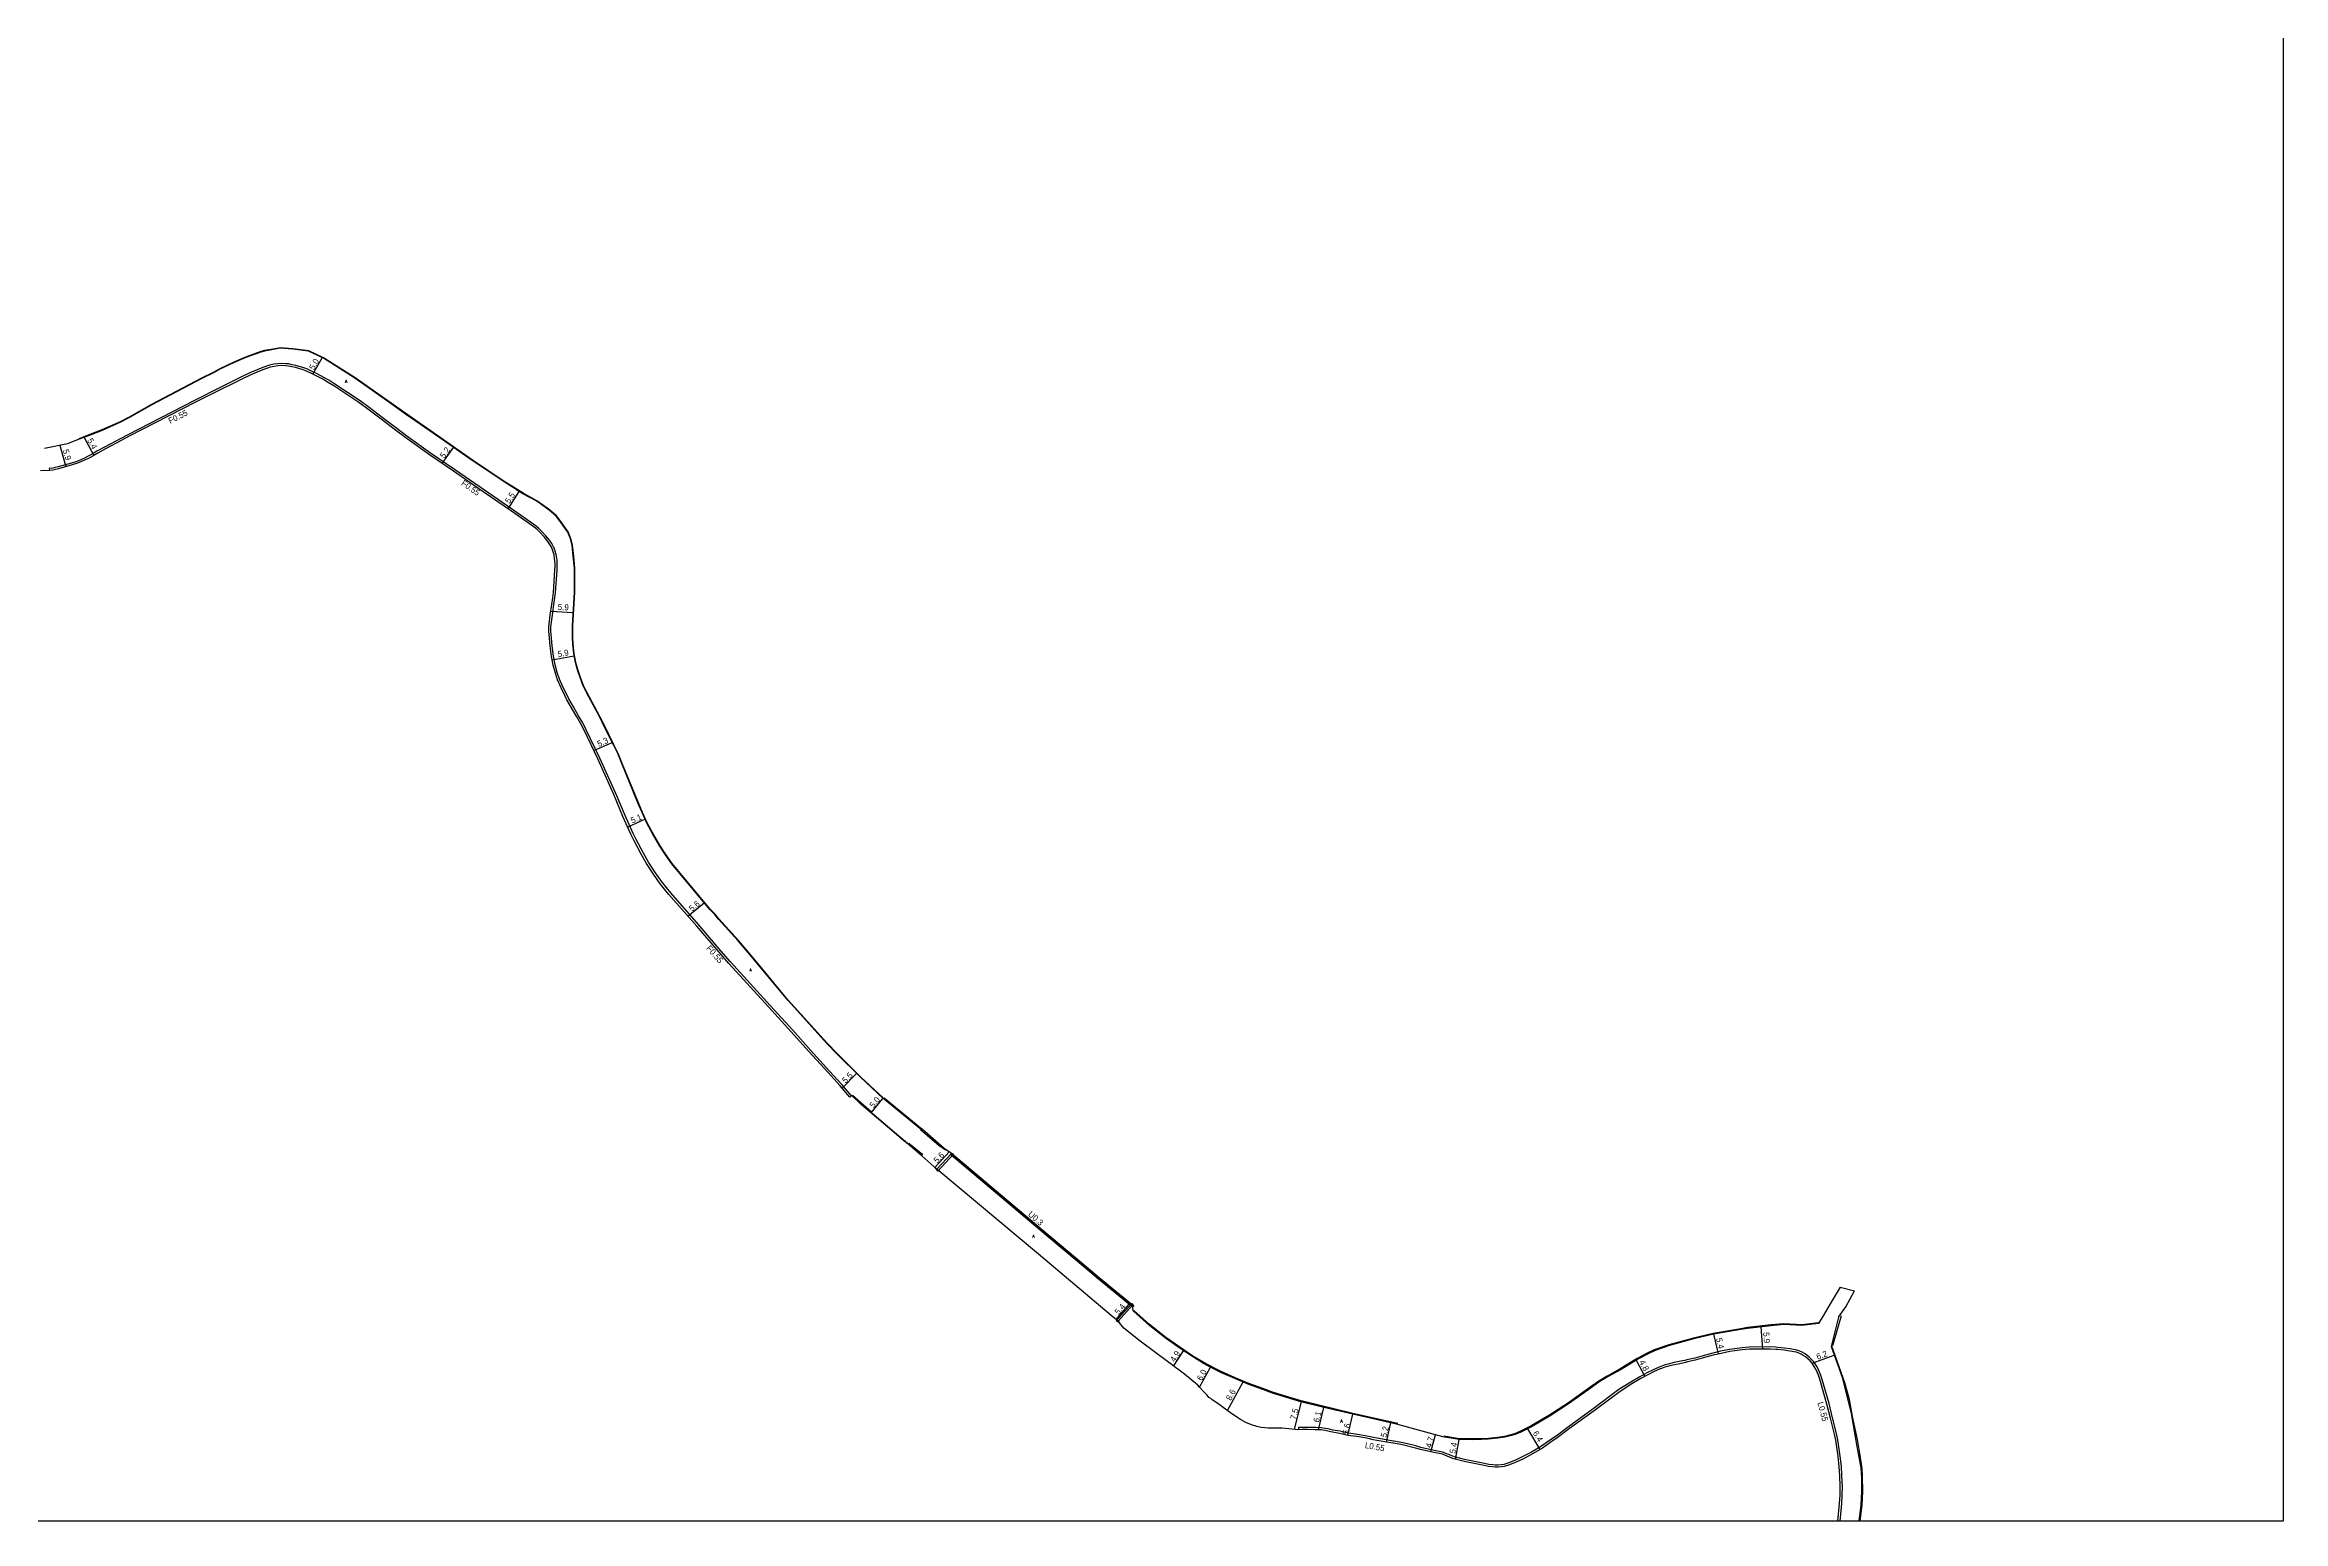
# Model space of a CAD drawing. Header units: metres. Extents: x -26400 to -24800, y -81000 to -78000.
# Drawn here: x -25392 to -24800, y -81000 to -80609 of the extents above; entities that cross this region are included whole.
import ezdxf

# ---------------------------------------------------------------- set-up
doc = ezdxf.new("R2010")
doc.units = ezdxf.units.M
doc.header["$LTSCALE"] = 2.5
for name, color, linetype in [('側溝・桝', 7, 'Continuous'), ('図郭', 7, 'Continuous'), ('幅員', 7, 'Continuous'), ('歩道・分離帯・安全施設', 7, 'Continuous'), ('舗装', 7, 'Continuous'), ('道路', 7, 'Continuous')]:
    doc.layers.add(name, color=color, linetype=linetype)
doc.styles.get("Standard").update_dxf_attribs({"font": ''})
doc.styles.add('YOKO_DECO', font='txt.shx', dxfattribs={"bigfont": 'extfont.shx'})
doc.styles.get('Standard').set_extended_font_data('@MS PGothic')

msp = doc.modelspace()

# ---------------------------------------------------------------- linework, layer by layer
at = {"layer": '側溝・桝'}
for points in [[(-25178.63, -80887.36), (-25181.13, -80884.46), (-25184.32, -80880.91), (-25189.36, -80875.35), (-25194.08, -80870.1), (-25200.07, -80863.53), (-25210.49, -80852), (-25213.06, -80849.05), (-25218.98, -80842.16), (-25226.32, -80833.76), (-25228.64, -80830.91), (-25230.38, -80828.45), (-25232.18, -80825.67), (-25233.54, -80823.25), (-25235.45, -80819.66), (-25236.31, -80818.02), (-25238.38, -80813.31), (-25240.81, -80807.49), (-25245.08, -80798.1), (-25248.76, -80790.43), (-25249.58, -80788.79), (-25250.71, -80786.88), (-25252.08, -80784.55), (-25253.28, -80782.4), (-25253.82, -80781.29), (-25254.82, -80779.29), (-25255.73, -80777.21), (-25256.32, -80775.46), (-25256.9, -80773.39), (-25257.3, -80771.17), (-25257.69, -80768.37), (-25257.88, -80766.34), (-25258.02, -80764.53), (-25258.02, -80763.8), (-25258, -80763.39), (-25257.63, -80760.33), (-25257.21, -80757.51), (-25256.97, -80755.72), (-25256.82, -80754.32), (-25256.4, -80748.34), (-25256.35, -80747.55), (-25256.35, -80746.87), (-25256.4, -80745.73), (-25256.47, -80745.23), (-25256.66, -80744.23), (-25256.91, -80743.39), (-25256.9, -80743.39), (-25257.27, -80742.31), (-25257.32, -80742.19), (-25257.81, -80741.31), (-25258.36, -80740.45), (-25259.33, -80739.26), (-25260.68, -80737.87), (-25261.31, -80737.24), (-25261.79, -80736.82), (-25262.49, -80736.32), (-25268.41, -80732.18), (-25276.72, -80726.44), (-25283.5, -80721.77), (-25289.83, -80717.39), (-25295.74, -80713.2), (-25299.11, -80710.67), (-25302.6, -80708.03), (-25306.06, -80705.38), (-25308.47, -80703.58), (-25315.15, -80699.17), (-25316.77, -80698.16), (-25318.09, -80697.39), (-25319.84, -80696.47), (-25320.93, -80695.92), (-25322.59, -80695.15), (-25323.59, -80694.79), (-25324.54, -80694.47), (-25325.44, -80694.24), (-25326.4, -80694.02), (-25327.36, -80693.84), (-25328.17, -80693.76), (-25329.22, -80693.73), (-25330.28, -80693.77), (-25331.27, -80693.92), (-25332.4, -80694.16), (-25334.14, -80694.75), (-25335.71, -80695.37), (-25337.58, -80696.18), (-25339.96, -80697.32), (-25341.94, -80698.32), (-25345.68, -80700.15), (-25352.23, -80703.47), (-25369.91, -80712.56), (-25371.75, -80713.53), (-25376.07, -80715.85), (-25378.04, -80716.94), (-25379.08, -80717.56), (-25379.87, -80717.98), (-25380.53, -80718.32), (-25381.36, -80718.72), (-25382.34, -80719.18), (-25383.37, -80719.6), (-25384.78, -80720.06), (-25388.32, -80721.05), (-25389.1, -80721.25), (-25389.74, -80721.36), (-25390.67, -80721.45), (-25390.62, -80721.98)], [(-25152.1, -80902.73), (-25152.32, -80902.98), (-25126.98, -80924.29), (-25118.39, -80931.55), (-25113.23, -80935.84), (-25104.45, -80943.12), (-25104.24, -80942.87)], [(-24917.16, -81000), (-24916.73, -80995.32), (-24916.61, -80993.09), (-24916.56, -80990.82), (-24916.67, -80987.86), (-24916.83, -80985.54), (-24917.11, -80982.74), (-24917.48, -80980.34), (-24917.78, -80978.42), (-24918.11, -80976.82), (-24919.14, -80972.64), (-24920.09, -80968.87), (-24921.96, -80962.27), (-24922.38, -80961.16), (-24922.89, -80959.94), (-24923.21, -80959.19), (-24924.14, -80957.83), (-24924.71, -80957.17), (-24925.27, -80956.66), (-24925.98, -80956.08), (-24926.61, -80955.65), (-24927.21, -80955.29), (-24927.84, -80954.98), (-24928.58, -80954.73), (-24930.33, -80954.41), (-24931.86, -80954.21), (-24933.6, -80954.02), (-24934.15, -80953.98), (-24935.67, -80953.89), (-24937.69, -80953.91), (-24939.87, -80953.89), (-24941.17, -80953.95), (-24943.07, -80954.12), (-24945.02, -80954.35), (-24946.39, -80954.57), (-24948.76, -80955.03), (-24950.82, -80955.51), (-24953.74, -80956.32), (-24955.59, -80956.84), (-24957.64, -80957.31), (-24958.21, -80957.44), (-24958.83, -80957.59), (-24960.11, -80957.85), (-24961.03, -80958.04), (-24962.29, -80958.33), (-24962.99, -80958.52), (-24963.69, -80958.74), (-24964.6, -80959.04), (-24964.97, -80959.2), (-24966.77, -80960), (-24968.25, -80960.75), (-24970.11, -80961.76), (-24972.53, -80963.16), (-24975.68, -80965.18), (-24982.48, -80970.3), (-24989, -80975.03), (-24992.26, -80977.46), (-24994.25, -80978.82), (-24996.15, -80980.13), (-24998.76, -80981.7), (-25001.18, -80982.96), (-25002.85, -80983.79), (-25004.76, -80984.58), (-25006.09, -80984.96), (-25006.78, -80985.07), (-25007.56, -80985.17), (-25008.38, -80985.14), (-25008.99, -80985.08), (-25009.99, -80984.97), (-25011.2, -80984.74), (-25016.46, -80983.65), (-25019.09, -80982.98), (-25019.57, -80982.78), (-25022.27, -80981.71), (-25024.45, -80981.27), (-25028, -80980.45), (-25029.31, -80980.09), (-25032.71, -80979.24), (-25035.16, -80978.81), (-25035.34, -80978.8), (-25039.55, -80978.06), (-25040.54, -80977.87), (-25041.45, -80977.68), (-25042.75, -80977.41), (-25044.79, -80977.02), (-25047.14, -80976.72), (-25049.35, -80976.2), (-25051.29, -80975.87), (-25052.47, -80975.59), (-25053.21, -80975.45), (-25054.34, -80975.29), (-25055.89, -80975.21), (-25058.09, -80975.16), (-25059.43, -80975.18), (-25060.38, -80975.21), (-25060.37, -80975.77)]]:
    msp.add_lwpolyline(points, dxfattribs=at)
at = {"layer": '図郭'}
msp.add_lwpolyline([(-25600, -80400), (-24800, -80400), (-24800, -81000), (-25600, -81000)], close=True, dxfattribs=at)
at = {"layer": '幅員'}
for points in [[(-25320.95, -80696.53), (-25318.49, -80692.17)], [(-25381.44, -80713.25), (-25378.84, -80718.03)], [(-25387.84, -80715.35), (-25386.25, -80721.02)], [(-25286.75, -80720.19), (-25283.74, -80715.93)], [(-25269.34, -80732.2), (-25266.39, -80727.53)], [(-25258.02, -80759.24), (-25252.09, -80759.58)], [(-25257.69, -80772.1), (-25251.88, -80771.03)], [(-25246.65, -80796.08), (-25241.79, -80793.94)], [(-25237.74, -80816.36), (-25233.14, -80814.26)], [(-25221.79, -80839.92), (-25217.48, -80836.35)], [(-25181.04, -80885.42), (-25177.18, -80881.51)], [(-25173.37, -80891.97), (-25170.23, -80888.13)], [(-25156.47, -80906.39), (-25152.71, -80902.3)], [(-25108.57, -80946.65), (-25105.16, -80942.53)], [(-24950.61, -80950.54), (-24949.38, -80955.75)], [(-24938.09, -80948.58), (-24937.69, -80954.47)], [(-25093.42, -80958.94), (-25090.74, -80954.89)], [(-24924.59, -80958.17), (-24918.71, -80956.08)], [(-25086.53, -80964.56), (-25083.63, -80959.21)], [(-24971.07, -80957.42), (-24968.77, -80961.67)], [(-25079.12, -80970.72), (-25075.02, -80963.15)], [(-25061.38, -80975.67), (-25059.56, -80968.42)], [(-25055.1, -80975.81), (-25053.62, -80969.9)], [(-25047.27, -80977.29), (-25046.01, -80971.63)], [(-25037.12, -80979.06), (-25035.98, -80973.99)], [(-25025.34, -80981.64), (-25024.11, -80977.15)], [(-25018.82, -80983.63), (-25017.88, -80978.36)], [(-24999.84, -80975.55), (-24996.57, -80981.04)]]:
    msp.add_lwpolyline(points, dxfattribs=at)
at = {"layer": '歩道・分離帯・安全施設'}
for points in [[(-25170.21, -80888.01), (-25176.05, -80882.47), (-25182.31, -80876.29), (-25184.95, -80873.53), (-25195.33, -80862.08), (-25202.37, -80853.63), (-25205.86, -80849.36), (-25208.45, -80846.39), (-25213.6, -80840.65), (-25214.62, -80839.37), (-25215.91, -80838.07), (-25225.93, -80825.99), (-25227.65, -80823.64), (-25229.13, -80821.32), (-25231.09, -80817.97), (-25232.49, -80815.42), (-25233.84, -80812.47), (-25234.89, -80809.94), (-25239.19, -80799.49), (-25240.25, -80796.85), (-25241.36, -80794.56), (-25243.8, -80789.66), (-25244.99, -80787.23), (-25248.48, -80780.67), (-25249.37, -80778.89), (-25250.19, -80776.75), (-25250.89, -80774.69), (-25251.45, -80772.78), (-25251.89, -80770.4), (-25252.16, -80767.93), (-25252.18, -80766.09), (-25252.18, -80763.12), (-25251.68, -80754.24), (-25251.71, -80747.83), (-25251.99, -80744.65), (-25252.3, -80741.75), (-25252.71, -80740.06), (-25253.47, -80738.27), (-25254.13, -80737.27), (-25255.12, -80735.9), (-25256.54, -80734.02), (-25258.41, -80732.41), (-25261.7, -80730.05), (-25265.37, -80728.05), (-25270.62, -80724.74), (-25278.78, -80719.31), (-25287.28, -80713.29), (-25296.4, -80706.98), (-25301.12, -80703.61), (-25309.78, -80697.51), (-25318.12, -80692.22), (-25322.06, -80690.32), (-25326.24, -80689.83), (-25329.59, -80689.57), (-25331.41, -80689.93), (-25333.76, -80690.3), (-25334.71, -80690.56), (-25338.72, -80692.03), (-25341.83, -80693.34), (-25345.76, -80695.2), (-25347.1, -80695.96), (-25350.38, -80697.6), (-25363.6, -80704.54), (-25369.48, -80707.9), (-25371.9, -80709.14), (-25376.71, -80711.29), (-25379.89, -80712.52), (-25382.82, -80713.65)], [(-25178.25, -80887.29), (-25173.29, -80891.69)], [(-25159.98, -80896.27), (-25169.94, -80888.1)], [(-25173.19, -80891.96), (-25167.21, -80897.08), (-25163.72, -80899.96)], [(-25153.66, -80901.85), (-25155.49, -80900.61), (-25160.33, -80896.42)], [(-25163.42, -80899.99), (-25159.71, -80902.99)], [(-25034.05, -80974.16), (-25045.95, -80971.45), (-25059.69, -80968.13), (-25063.78, -80966.9), (-25067.19, -80965.83), (-25069.77, -80964.92), (-25073.52, -80963.52), (-25077.26, -80961.96), (-25080.8, -80960.42), (-25082.4, -80959.62), (-25085.52, -80957.94), (-25088.26, -80956.29), (-25091.76, -80953.98), (-25095.43, -80951.39), (-25099.78, -80947.99), (-25103.86, -80944.26)], [(-24922.99, -80947.53), (-24927.23, -80948), (-24932.04, -80947.73), (-24935.39, -80948.07), (-24941.67, -80948.78), (-24943.45, -80949.11), (-24950.69, -80950.35), (-24955.92, -80951.52), (-24962.45, -80953.31), (-24966.28, -80954.65), (-24968.21, -80955.56), (-24970.79, -80956.96), (-24975.33, -80959.71), (-24978.77, -80961.61), (-24980.98, -80962.98), (-24982.95, -80964.34), (-24989.01, -80968.65), (-24994.15, -80972.01), (-24998.83, -80974.79), (-25001.83, -80976.26), (-25003.22, -80976.84), (-25004.55, -80977.25), (-25005.91, -80977.59), (-25007.7, -80977.86), (-25010.16, -80978.11), (-25011.91, -80978.17), (-25014.16, -80978.23), (-25017.76, -80978.16), (-25021.95, -80977.49)], [(-24919.08, -80953.51), (-24916.8, -80945.56)], [(-24911.83, -81000), (-24911.36, -80995.78), (-24911.16, -80992.25), (-24911.23, -80988.03), (-24911.34, -80986.01), (-24911.9, -80982.05), (-24912.58, -80978.39), (-24913.86, -80972.27), (-24914.71, -80967.76), (-24915.87, -80963.37), (-24919.31, -80953.66)]]:
    msp.add_lwpolyline(points, dxfattribs=at)
at = {"layer": '道路'}
for points in [[(-24921.6, -80945.61), (-24922.86, -80947.7), (-24927.27, -80948.21), (-24932.08, -80947.94), (-24935.38, -80948.27), (-24941.62, -80948.97), (-24943.38, -80949.31), (-24950.61, -80950.54), (-24955.8, -80951.71), (-24962.3, -80953.48), (-24966.07, -80954.81), (-24967.95, -80955.69), (-24970.5, -80957.07), (-24975.03, -80959.82), (-24978.47, -80961.72), (-24980.65, -80963.07), (-24982.6, -80964.42), (-24988.67, -80968.73), (-24993.83, -80972.11), (-24998.55, -80974.91), (-25001.6, -80976.41), (-25003.04, -80977.01), (-25004.41, -80977.43), (-25005.84, -80977.78), (-25007.67, -80978.06), (-25010.17, -80978.32), (-25011.95, -80978.37), (-25014.22, -80978.44), (-25017.88, -80978.36), (-25022.18, -80977.67), (-25034.11, -80974.41), (-25046.01, -80971.63), (-25053.62, -80969.9), (-25059.72, -80968.38), (-25063.8, -80967.15), (-25067.2, -80966.08), (-25069.77, -80965.18), (-25073.5, -80963.78), (-25077.23, -80962.23), (-25080.75, -80960.7), (-25082.33, -80959.91), (-25085.43, -80958.23), (-25088.16, -80956.6), (-25091.64, -80954.29), (-25095.29, -80951.73), (-25099.62, -80948.34), (-25104.04, -80944.34), (-25104.24, -80942.87), (-25113.02, -80935.59), (-25118.18, -80931.3), (-25126.77, -80924.04), (-25152.1, -80902.73), (-25154.01, -80901.38), (-25159.89, -80896.28), (-25160.04, -80896.46), (-25170.28, -80888.09), (-25176.12, -80882.55), (-25182.38, -80876.37), (-25185.02, -80873.61), (-25195.41, -80862.16), (-25202.45, -80853.7), (-25205.94, -80849.43), (-25208.52, -80846.46), (-25213.68, -80840.73), (-25214.69, -80839.44), (-25215.98, -80838.15), (-25226.01, -80826.06), (-25227.73, -80823.7), (-25229.22, -80821.38), (-25231.18, -80818.03), (-25232.59, -80815.47), (-25233.93, -80812.51), (-25234.99, -80809.98), (-25239.28, -80799.54), (-25240.35, -80796.89), (-25241.45, -80794.61), (-25243.89, -80789.71), (-25245.09, -80787.29), (-25248.57, -80780.73), (-25249.46, -80778.94), (-25250.29, -80776.79), (-25250.98, -80774.73), (-25251.55, -80772.81), (-25251.99, -80770.42), (-25252.26, -80767.94), (-25252.28, -80766.09), (-25252.29, -80763.13), (-25251.79, -80754.24), (-25251.82, -80747.84), (-25252.09, -80744.66), (-25252.4, -80741.78), (-25252.81, -80740.1), (-25253.56, -80738.33), (-25254.21, -80737.33), (-25255.2, -80735.97), (-25256.61, -80734.1), (-25258.47, -80732.5), (-25261.76, -80730.14), (-25265.42, -80728.15), (-25270.67, -80724.84), (-25278.83, -80719.4), (-25287.34, -80713.38), (-25296.46, -80707.08), (-25301.18, -80703.7), (-25309.84, -80697.6), (-25318.17, -80692.32), (-25322.09, -80690.43), (-25326.25, -80689.94), (-25329.58, -80689.68), (-25331.39, -80690.04), (-25333.73, -80690.42), (-25334.67, -80690.67), (-25338.67, -80692.14), (-25341.78, -80693.44), (-25345.71, -80695.31), (-25347.05, -80696.06), (-25350.33, -80697.71), (-25363.54, -80704.64), (-25369.42, -80708), (-25371.84, -80709.25), (-25376.66, -80711.4), (-25379.84, -80712.63), (-25383.01, -80713.85), (-25385.84, -80714.94), (-25391.87, -80716.17)], [(-25235.98, -80820.02), (-25236.9, -80818.27), (-25238.97, -80813.56), (-25241.4, -80807.75), (-25245.57, -80798.33), (-25249.25, -80790.67), (-25250.06, -80789.05), (-25251.18, -80787.16), (-25252.56, -80784.82), (-25253.77, -80782.65), (-25254.31, -80781.53), (-25255.31, -80779.52), (-25256.24, -80777.4), (-25256.84, -80775.63), (-25257.44, -80773.5), (-25257.84, -80771.25), (-25258.23, -80768.43), (-25258.43, -80766.39), (-25258.57, -80764.55), (-25258.56, -80763.79), (-25258.55, -80763.34), (-25258.18, -80760.26), (-25257.75, -80757.43), (-25257.51, -80755.66), (-25257.36, -80754.27), (-25256.94, -80748.31), (-25256.89, -80747.53), (-25256.89, -80746.88), (-25256.94, -80745.8), (-25257.03, -80745.2), (-25257.19, -80744.36), (-25257.43, -80743.55), (-25257.78, -80742.51), (-25257.81, -80742.43), (-25258.28, -80741.59), (-25258.8, -80740.77), (-25259.73, -80739.64), (-25261.07, -80738.25), (-25261.69, -80737.64), (-25262.13, -80737.25), (-25262.8, -80736.76), (-25268.72, -80732.63), (-25277.03, -80726.89), (-25283.81, -80722.22), (-25290.14, -80717.84), (-25296.06, -80713.64), (-25299.43, -80711.1), (-25302.93, -80708.46), (-25306.39, -80705.82), (-25308.79, -80704.02), (-25315.45, -80699.63), (-25317.05, -80698.63), (-25318.35, -80697.87), (-25320.09, -80696.96), (-25321.17, -80696.41), (-25322.79, -80695.65), (-25323.77, -80695.3), (-25324.7, -80694.99), (-25325.57, -80694.77), (-25326.51, -80694.56), (-25327.39, -80694.39), (-25328.2, -80694.31), (-25329.22, -80694.28), (-25330.23, -80694.32), (-25331.17, -80694.46), (-25332.26, -80694.68), (-25333.95, -80695.26), (-25335.5, -80695.87), (-25337.35, -80696.67), (-25339.72, -80697.81), (-25341.7, -80698.81), (-25345.43, -80700.64), (-25351.98, -80703.95), (-25369.66, -80713.04), (-25371.5, -80714), (-25375.82, -80716.32), (-25377.78, -80717.39), (-25378.82, -80718.01), (-25379.62, -80718.45), (-25380.3, -80718.8), (-25381.14, -80719.2), (-25382.15, -80719.67), (-25383.18, -80720.09), (-25384.63, -80720.56), (-25388.18, -80721.56), (-25388.99, -80721.77), (-25389.67, -80721.89), (-25390.62, -80721.98), (-25392.99, -80722.1)], [(-25155.94, -80906.86), (-25159.92, -80903.32), (-25163.58, -80900.25), (-25164.74, -80899.33), (-25167.29, -80897.19), (-25176, -80889.71), (-25178.54, -80887.26), (-25179.01, -80887.78), (-25181.55, -80884.83), (-25184.74, -80881.28), (-25189.78, -80875.73), (-25194.5, -80870.48), (-25200.49, -80863.9), (-25210.98, -80852.42), (-25213.55, -80849.47), (-25219.47, -80842.58), (-25226.82, -80834.17), (-25229.1, -80831.33), (-25230.91, -80828.82), (-25232.73, -80826), (-25234.11, -80823.56), (-25235.98, -80820.02)], [(-25083.15, -80967.84), (-25083.57, -80967.55), (-25084.02, -80967.22), (-25084.53, -80966.67), (-25085.55, -80965.59), (-25086.53, -80964.56), (-25086.98, -80964), (-25090.54, -80961.13), (-25102.19, -80952.32), (-25106.51, -80948.89), (-25108.02, -80947.1), (-25109.89, -80945.58), (-25129.08, -80929.37), (-25155.94, -80906.86)], [(-24917.13, -80938.04), (-24919.79, -80942.47), (-24921.6, -80945.61)], [(-24917.55, -80946.02), (-24915.68, -80943.26), (-24913.33, -80939.01)], [(-24917.13, -80938.04), (-24913.33, -80939.01)], [(-24917.55, -80946.02), (-24919.52, -80953.79), (-24916.65, -80961.89), (-24914.27, -80971.5), (-24912.73, -80980.18), (-24911.64, -80985.85), (-24911.47, -80988.5), (-24911.51, -80992.13), (-24911.66, -80995.69), (-24912.18, -81000)], [(-24917.73, -81000), (-24917.29, -80995.28), (-24917.17, -80993.07), (-24917.13, -80990.82), (-24917.23, -80987.89), (-24917.39, -80985.59), (-24917.67, -80982.82), (-24918.03, -80980.43), (-24918.33, -80978.52), (-24918.65, -80976.94), (-24919.68, -80972.77), (-24920.63, -80969.02), (-24922.5, -80962.44), (-24922.9, -80961.37), (-24923.41, -80960.16), (-24923.71, -80959.46), (-24924.59, -80958.17), (-24925.1, -80957.59), (-24925.62, -80957.1), (-24926.32, -80956.52), (-24926.9, -80956.13), (-24927.48, -80955.78), (-24928.06, -80955.51), (-24928.72, -80955.27), (-24930.41, -80954.97), (-24931.93, -80954.77), (-24933.66, -80954.58), (-24934.19, -80954.54), (-24935.68, -80954.45), (-24937.69, -80954.47), (-24939.86, -80954.45), (-24941.13, -80954.51), (-24943.01, -80954.68), (-24944.95, -80954.9), (-24946.29, -80955.12), (-24948.64, -80955.58), (-24950.68, -80956.06), (-24953.59, -80956.86), (-24955.45, -80957.39), (-24957.51, -80957.85), (-24958.08, -80957.99), (-24958.71, -80958.14), (-24959.99, -80958.4), (-24960.91, -80958.59), (-24962.16, -80958.87), (-24962.83, -80959.06), (-24963.52, -80959.27), (-24964.4, -80959.56), (-24964.74, -80959.71), (-24966.53, -80960.51), (-24967.99, -80961.25), (-24969.85, -80962.26), (-24972.22, -80963.62), (-24975.35, -80965.63), (-24982.15, -80970.76), (-24988.67, -80975.49), (-24991.93, -80977.92), (-24993.93, -80979.29), (-24995.88, -80980.62), (-24998.5, -80982.19), (-25000.9, -80983.45), (-25002.63, -80984.31), (-25004.57, -80985.11), (-25005.97, -80985.51), (-25006.72, -80985.63), (-25007.56, -80985.73), (-25008.4, -80985.71), (-25009.05, -80985.64), (-25010.08, -80985.52), (-25011.31, -80985.29), (-25016.58, -80984.2), (-25019.27, -80983.52), (-25019.78, -80983.3), (-25022.26, -80982.27), (-25024.57, -80981.82), (-25028.14, -80980.99), (-25029.45, -80980.63), (-25032.83, -80979.79), (-25035.23, -80979.37), (-25035.42, -80979.35), (-25039.65, -80978.62), (-25040.65, -80978.42), (-25041.56, -80978.23), (-25042.86, -80977.96), (-25044.9, -80977.57), (-25047.27, -80977.29), (-25049.45, -80976.76), (-25051.4, -80976.42), (-25052.59, -80976.14), (-25053.31, -80976), (-25054.39, -80975.85), (-25055.91, -80975.77), (-25058.09, -80975.72), (-25059.42, -80975.75), (-25060.37, -80975.77), (-25064.65, -80975.36), (-25065.21, -80975.36), (-25066.23, -80975.35), (-25067.22, -80975.38), (-25068.41, -80975.37), (-25069.27, -80975.31), (-25070.27, -80975.19), (-25071.38, -80974.96), (-25072.74, -80974.51), (-25074.26, -80973.83), (-25075.69, -80973.09), (-25077.96, -80971.57), (-25081.96, -80968.66), (-25083.15, -80967.84)]]:
    msp.add_lwpolyline(points, dxfattribs=at)
for points in [[(-25152.1, -80902.73), (-25152.48, -80902.4), (-25151.56, -80902.88), (-25155.73, -80907.38), (-25156.31, -80906.53), (-25155.94, -80906.86)], [(-25108.02, -80947.1), (-25109.89, -80945.58), (-25129.08, -80929.37), (-25155.94, -80906.86), (-25152.1, -80902.73), (-25126.77, -80924.04), (-25118.18, -80931.3), (-25113.02, -80935.59), (-25104.24, -80942.87)], [(-25108.02, -80947.1), (-25107.69, -80947.49), (-25108.56, -80946.95), (-25104.45, -80942.36), (-25103.85, -80943.19), (-25104.24, -80942.87)]]:
    msp.add_lwpolyline(points, close=True, dxfattribs=at)

# ---------------------------------------------------------------- texts
at = {"layer": '側溝・桝'}
for s, rotation, p in [('F0.55', 27, (-25358.65, -80709.72)), ('F0.55', 325, (-25281.88, -80725.73)), ('F0.55', 311, (-25217.03, -80848.5)), ('U0.3', 318.95932, (-25132.02, -80919.03)), ('L0.55', 285, (-24923.18, -80968.66)), ('L0.55', 350, (-25042.9, -80980.61))]:
    msp.add_text(s, height=1.6, rotation=rotation, dxfattribs=at).set_placement(p)
at = {"layer": '幅員'}
for s, rotation, p in [('5.0', 61, (-25320.63, -80695.56)), ('5.4', 299, (-25380.67, -80714.06)), ('5.9', 286, (-25387.1, -80716.66)), ('5.2', 55, (-25286.21, -80718.93)), ('5.5', 58, (-25268.93, -80730.91)), ('5.9', 357, (-25256.24, -80758.9)), ('5.9', 10, (-25256.08, -80771.42)), ('5.3', 24, (-25245.33, -80795.19)), ('5.1', 24, (-25236.47, -80815.45)), ('5.6', 40, (-25220.7, -80838.79)), ('5.5', 45, (-25180.11, -80884.26)), ('5.0', 51, (-25172.69, -80890.79)), ('5.6', 47, (-25155.83, -80905.4)), ('5.4', 50, (-25107.9, -80945.5)), ('5.9', 274, (-24937.5, -80950.04)), ('4.9', 57, (-25093.1, -80958.02)), ('5.4', 283, (-24949.98, -80951.67)), ('6.2', 20, (-24923.08, -80957.3)), ('6.0', 62, (-25085.9, -80962.97)), ('4.8', 298, (-24970.36, -80957.88)), ('8.6', 62, (-25078.23, -80968.21)), ('7.5', 76, (-25061.02, -80973.24)), ('6.1', 76, (-25054.95, -80973.97)), ('5.6', 77, (-25047.24, -80977.17)), ('5.2', 77, (-25037.12, -80977.92)), ('4.7', 75, (-25025.24, -80980.69)), ('5.4', 80, (-25018.9, -80982.16)), ('6.4', 301, (-24998.48, -80976.7))]:
    msp.add_text(s, height=1.6, rotation=rotation, dxfattribs=at).set_placement(p)
at = {"layer": '舗装', "style": 'YOKO_DECO'}
for p in [(-25312.47, -80698.79, 777.4), (-25205.49, -80854.51, 765.41), (-25130.7, -80924.94, 761.75), (-25049.31, -80973.85, 758.3)]:
    msp.add_text('A', height=0.75, dxfattribs=at).set_placement(p)

doc.saveas('drawing.dxf')
